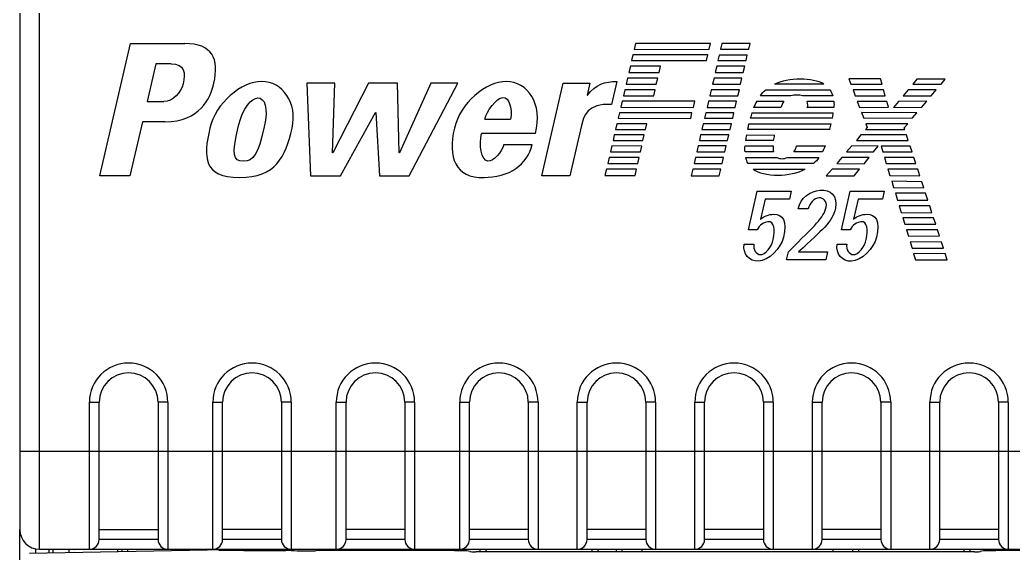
# Model space of a CAD drawing. Header units: inches. Extents: x 0.1 to 89.7, y 0.1 to 57.6.
# Drawn here: x 12.857 to 14.785, y 15.486 to 16.52 of the extents above; entities that cross this region are included whole.
import ezdxf
from ezdxf.enums import TextEntityAlignment as Align

# ---------------------------------------------------------------- set-up
doc = ezdxf.new("R2010")
doc.units = ezdxf.units.IN
doc.header["$MEASUREMENT"] = 0
doc.layers.add('33085996XX_NDXF_CONTINUOUS_LINE', color=7, linetype='Continuous')
doc.layers.add('PSYMS', color=7, linetype='Continuous')
doc.styles.add('WD', font='romans.shx', dxfattribs={"height": 0.185})

# ---------------------------------------------------------------- blocks, each defined once
blk = doc.blocks.new('HDR1_PF525_FRB')
at = {"color": 7, "linetype": 'Continuous'}
for p, q in [((0.003, 4.4259), (0.003, 1.125)), ((0.0418, 1.0861), (0.0418, 4.4337)), ((0.141, 1.0861), (0.141, 1.3777)), ((0.141, 1.3777), (0.1604, 1.3777)), ((0.1604, 1.1055), (0.1604, 1.3777)), ((0.2771, 1.3777), (0.2771, 1.1055)), ((0.2965, 1.3777), (0.2771, 1.3777)), ((0.2965, 1.3777), (0.2965, 1.0861)), ((0.3859, 1.0861), (0.3859, 1.3777)), ((0.3859, 1.3777), (0.4054, 1.3777)), ((0.4054, 1.1055), (0.4054, 1.3777)), ((0.522, 1.3777), (0.522, 1.1055)), ((0.5415, 1.3777), (0.522, 1.3777)), ((0.5415, 1.3777), (0.5415, 1.0861)), ((0.6309, 1.0861), (0.6309, 1.3777)), ((0.6309, 1.3777), (0.6503, 1.3777)), ((0.6503, 1.1055), (0.6503, 1.3777)), ((0.767, 1.3777), (0.767, 1.1055)), ((0.7864, 1.3777), (0.767, 1.3777)), ((0.7864, 1.3777), (0.7864, 1.0861)), ((0.8758, 1.0861), (0.8758, 1.3777)), ((0.8758, 1.3777), (0.8953, 1.3777)), ((0.8953, 1.1055), (0.8953, 1.3777)), ((1.0119, 1.3777), (1.0119, 1.1055)), ((1.0314, 1.3777), (1.0119, 1.3777)), ((1.0314, 1.3777), (1.0314, 1.0861)), ((1.1091, 1.0861), (1.1091, 1.3777)), ((1.1091, 1.3777), (1.1286, 1.3777)), ((1.1286, 1.1055), (1.1286, 1.3777)), ((1.2452, 1.3777), (1.2452, 1.1055)), ((1.2646, 1.3777), (1.2452, 1.3777)), ((1.2646, 1.3777), (1.2646, 1.0861)), ((1.3424, 1.0861), (1.3424, 1.3777)), ((1.3424, 1.3777), (1.3618, 1.3777)), ((1.3618, 1.1055), (1.3618, 1.3777)), ((1.4785, 1.3777), (1.4785, 1.1055)), ((1.4979, 1.3777), (1.4785, 1.3777)), ((1.4979, 1.3777), (1.4979, 1.0861)), ((1.5757, 1.0861), (1.5757, 1.3777)), ((1.5757, 1.3777), (1.5951, 1.3777)), ((1.5951, 1.1055), (1.5951, 1.3777)), ((1.7118, 1.3777), (1.7118, 1.1055)), ((1.7312, 1.3777), (1.7118, 1.3777)), ((1.7312, 1.3777), (1.7312, 1.0861)), ((1.809, 1.0861), (1.809, 1.3777)), ((1.809, 1.3777), (1.8284, 1.3777)), ((1.8284, 1.1055), (1.8284, 1.3777)), ((1.945, 1.3777), (1.945, 1.1055)), ((1.9645, 1.3777), (1.945, 1.3777)), ((1.9645, 1.3777), (1.9645, 1.0861)), ((0.003, 1.2805), (2.8023, 1.2805)), ((0.003, 1.0605), (0.003, 1.125)), ((0.1604, 1.125), (0.2771, 1.125)), ((0.522, 1.125), (0.4054, 1.125)), ((0.767, 1.125), (0.6503, 1.125)), ((1.0119, 1.125), (0.8953, 1.125)), ((1.2452, 1.125), (1.1286, 1.125)), ((1.4785, 1.125), (1.3618, 1.125)), ((1.7118, 1.125), (1.5951, 1.125)), ((1.945, 1.125), (1.8284, 1.125)), ((0.2771, 1.1055), (0.1604, 1.1055)), ((0.522, 1.1055), (0.4054, 1.1055)), ((0.767, 1.1055), (0.6503, 1.1055)), ((1.0119, 1.1055), (0.8953, 1.1055)), ((1.2452, 1.1055), (1.1286, 1.1055)), ((1.4785, 1.1055), (1.3618, 1.1055)), ((1.7118, 1.1055), (1.5951, 1.1055)), ((1.945, 1.1055), (1.8284, 1.1055)), ((0.0221, 1.0783), (0.375, 1.0848)), ((0.0341, 1.0869), (0.0341, 1.0786)), ((0.0418, 1.0861), (2.7635, 1.0861)), ((0.0613, 1.0791), (0.0613, 1.0861)), ((0.0691, 1.0792), (0.0691, 1.0861)), ((0.1002, 1.0861), (0.1002, 1.0798)), ((0.1974, 1.0816), (0.1974, 1.0861)), ((0.2051, 1.0861), (0.2051, 1.0817)), ((0.2168, 1.0861), (0.2168, 1.0819)), ((0.3857, 1.0847), (0.375, 1.0849)), ((0.3975, 1.0845), (0.3857, 1.0847)), ((0.9167, 1.0813), (0.9167, 1.0861)), ((0.9283, 1.0813), (0.9283, 1.0861)), ((1.1383, 1.0861), (1.1383, 1.0813)), ((1.1499, 1.0861), (1.1499, 1.0813)), ((1.1869, 1.0813), (1.1869, 1.0861)), ((1.1985, 1.0813), (1.1985, 1.0861)), ((1.2374, 1.0861), (1.2374, 1.0813)), ((1.6165, 1.0861), (1.6165, 1.0813)), ((1.6554, 1.0861), (1.6554, 1.0813)), ((1.667, 1.0861), (1.667, 1.0813)), ((1.877, 1.0813), (1.877, 1.0861)), ((1.8887, 1.0813), (1.8887, 1.0861)), ((0.0535, 1.0805), (0.0535, 1.0805)), ((0.1118, 1.0815), (0.1118, 1.0815)), ((0.5414, 1.0834), (0.5307, 1.0835)), ((0.8514, 1.0834), (0.5896, 1.0834)), ((0.8963, 1.0815), (0.8901, 1.0827)), ((1.8974, 1.0813), (0.9079, 1.0813)), ((1.9152, 1.0827), (1.909, 1.0815)), ((2.7989, 1.0834), (1.9539, 1.0834))]:
    blk.add_line(p, q, dxfattribs=at)
for centre, radius, start, end in [((0.2188, 1.3777), 0.0778, 0, 180), ((0.4637, 1.3777), 0.0778, 0, 180), ((0.7086, 1.3777), 0.0778, 0, 180), ((0.9536, 1.3777), 0.0778, 0, 180), ((1.1869, 1.3777), 0.0778, 0, 180), ((1.4202, 1.3777), 0.0778, 0, 180), ((1.6534, 1.3777), 0.0778, 0, 180), ((1.8867, 1.3777), 0.0778, 0, 180), ((0.2188, 1.3777), 0.0583, 0, 180), ((0.4637, 1.3777), 0.0583, 0, 180), ((0.7086, 1.3777), 0.0583, 0, 180), ((0.9536, 1.3777), 0.0583, 0, 180), ((1.1869, 1.3777), 0.0583, 0, 180), ((1.4202, 1.3777), 0.0583, 0, 180), ((1.6534, 1.3777), 0.0583, 0, 180), ((1.8867, 1.3777), 0.0583, 0, 180), ((0.0418, 1.125), 0.0389, 180, 270), ((0.141, 1.1055), 0.0194, 270, 0), ((0.2965, 1.1055), 0.0194, 180, 270), ((0.3859, 1.1055), 0.0194, 270, 0), ((0.5415, 1.1055), 0.0194, 180, 270), ((0.6309, 1.1055), 0.0194, 270, 0), ((0.7864, 1.1055), 0.0194, 180, 270), ((0.8758, 1.1055), 0.0194, 270, 0), ((1.0314, 1.1055), 0.0194, 180, 270), ((1.1091, 1.1055), 0.0194, 270, 0), ((1.2646, 1.1055), 0.0194, 180, 270), ((1.3424, 1.1055), 0.0194, 270, 0), ((1.4979, 1.1055), 0.0194, 180, 270), ((1.5757, 1.1055), 0.0194, 270, 0), ((1.7312, 1.1055), 0.0194, 180, 270), ((1.809, 1.1055), 0.0194, 270, 0), ((1.9645, 1.1055), 0.0194, 180, 270), ((0.5747, 14.9706), 13.8872, 269.26895, 269.81857), ((0.0224, 1.0597), 0.0194, 90.9601, 91.0391), ((0.5895, 18.7021), 17.6188, 269.84368, 270.00039)]:
    blk.add_arc(centre, radius, start, end, dxfattribs=at)
for centre, major_axis, start_param, end_param in [((0.8514, 1.0827), (0.0389, 0), 6.370452, 7.853982), ((0.9079, 1.0815), (0.0117, 0), -3.054326, -1.570796), ((1.8974, 1.0815), (0.0117, 0), -1.570796, -0.087266), ((1.9539, 1.0827), (0.0389, 0), 1.570796, 3.054326)]:
    blk.add_ellipse(centre, major_axis=major_axis, ratio=0.017455, start_param=start_param, end_param=end_param, dxfattribs=at)
at = {"layer": '33085996XX_NDXF_CONTINUOUS_LINE', "color": 7, "linetype": 'Continuous'}
for p, q in [((0.1615, 1.8271), (0.2223, 2.0892)), ((0.2223, 2.0892), (0.3301, 2.0892)), ((1.2249, 2.0892), (1.2222, 2.0775)), ((1.2222, 2.0775), (1.3709, 2.0777)), ((1.3735, 2.0892), (1.2249, 2.0892)), ((1.3709, 2.0777), (1.3735, 2.0892)), ((1.396, 2.0892), (1.3934, 2.0777)), ((1.3934, 2.0777), (1.4493, 2.0777)), ((1.452, 2.0892), (1.396, 2.0892)), ((1.4493, 2.0777), (1.452, 2.0892)), ((1.2197, 2.0666), (1.217, 2.0553)), ((1.217, 2.0553), (1.3657, 2.0553)), ((1.3683, 2.0666), (1.2197, 2.0666)), ((1.3657, 2.0553), (1.3683, 2.0666)), ((1.391, 2.0664), (1.3884, 2.0553)), ((1.3884, 2.0553), (1.4441, 2.0553)), ((1.4466, 2.0664), (1.391, 2.0664)), ((1.4441, 2.0553), (1.4466, 2.0664)), ((0.2729, 2.0489), (0.2553, 1.9741)), ((0.3029, 2.0489), (0.2729, 2.0489)), ((1.2145, 2.0442), (1.2115, 2.0317)), ((1.2115, 2.0317), (1.2714, 2.0317)), ((1.2743, 2.0442), (1.2145, 2.0442)), ((1.2714, 2.0317), (1.2743, 2.0442)), ((1.3858, 2.0442), (1.3828, 2.0315)), ((1.3828, 2.0315), (1.4385, 2.0315)), ((1.4414, 2.044), (1.3858, 2.0442)), ((1.4385, 2.0315), (1.4414, 2.044)), ((1.1876, 2.014), (1.177, 1.9683)), ((1.209, 2.0206), (1.2061, 2.0084)), ((1.2688, 2.0207), (1.209, 2.0206)), ((1.2659, 2.0086), (1.2688, 2.0207)), ((1.3805, 2.0206), (1.3774, 2.0084)), ((1.4358, 2.0206), (1.3805, 2.0206)), ((1.4331, 2.0084), (1.4358, 2.0206)), ((1.7108, 2.0189), (1.6482, 2.0189)), ((1.6482, 2.0189), (1.652, 2.0088)), ((1.7139, 2.0086), (1.7108, 2.0189)), ((1.7832, 2.0183), (1.7753, 2.0088)), ((1.839, 2.0183), (1.7832, 2.0183)), ((1.831, 2.0089), (1.839, 2.0183)), ((0.628, 2.0104), (0.5726, 2.0104)), ((0.5726, 2.0104), (0.5799, 1.8271)), ((0.6234, 1.8725), (0.628, 2.0104)), ((0.6946, 2.0104), (0.6242, 1.8725)), ((0.7526, 2.0104), (0.6946, 2.0104)), ((0.7557, 1.8725), (0.7526, 2.0104)), ((0.8186, 2.0104), (0.7564, 1.8725)), ((0.7753, 1.8271), (0.8723, 2.0104)), ((0.8723, 2.0104), (0.8186, 2.0104)), ((1.0385, 1.8271), (1.081, 2.0104)), ((1.081, 2.0104), (1.1341, 2.0104)), ((1.1341, 2.0104), (1.1286, 1.9868)), ((1.2036, 1.9976), (1.2007, 1.9854)), ((1.2634, 1.9976), (1.2036, 1.9976)), ((1.2061, 2.0084), (1.2659, 2.0086)), ((1.2608, 1.9855), (1.2634, 1.9976)), ((1.3748, 1.9971), (1.372, 1.9855)), ((1.4308, 1.9975), (1.3748, 1.9971)), ((1.3774, 2.0084), (1.4331, 2.0084)), ((1.4277, 1.9854), (1.4308, 1.9975)), ((1.4832, 1.9975), (1.6103, 1.9975)), ((1.5986, 2.0086), (1.5004, 2.0086)), ((1.652, 2.0088), (1.7139, 2.0086)), ((1.7171, 1.9975), (1.6564, 1.9971)), ((1.6564, 1.9971), (1.6608, 1.9855)), ((1.7204, 1.9855), (1.7171, 1.9975)), ((1.7658, 1.9975), (1.7556, 1.9854)), ((1.8215, 1.9975), (1.7658, 1.9975)), ((1.7753, 2.0088), (1.831, 2.0089)), ((1.8115, 1.9855), (1.8215, 1.9975)), ((0.2553, 1.9741), (0.2888, 1.9741)), ((1.1286, 1.9868), (1.1293, 1.9868)), ((1.1981, 1.9746), (1.1955, 1.9628)), ((1.3426, 1.9746), (1.1981, 1.9746)), ((1.2007, 1.9854), (1.2608, 1.9855)), ((1.3397, 1.9626), (1.3426, 1.9746)), ((1.3694, 1.9746), (1.3668, 1.9626)), ((1.4251, 1.9746), (1.3694, 1.9746)), ((1.372, 1.9855), (1.4277, 1.9854)), ((1.4225, 1.9626), (1.4251, 1.9746)), ((1.4653, 1.9747), (1.5191, 1.9747)), ((1.5329, 1.9854), (1.4725, 1.9855)), ((1.616, 1.9854), (1.556, 1.9854)), ((1.5655, 1.9747), (1.6182, 1.9747)), ((1.6608, 1.9855), (1.7204, 1.9855)), ((1.7237, 1.9744), (1.6649, 1.9744)), ((1.6649, 1.9744), (1.6695, 1.9624)), ((1.727, 1.9628), (1.7237, 1.9744)), ((1.7463, 1.9744), (1.7364, 1.9624)), ((1.8026, 1.9747), (1.7463, 1.9744)), ((1.7556, 1.9854), (1.8115, 1.9855)), ((1.7926, 1.9629), (1.8026, 1.9747)), ((0.6395, 1.8271), (0.7088, 1.9523)), ((0.7088, 1.9523), (0.7097, 1.9523)), ((0.7097, 1.9523), (0.7165, 1.8271)), ((1.1929, 1.9519), (1.1904, 1.9411)), ((1.3368, 1.9519), (1.1929, 1.9519)), ((1.1955, 1.9628), (1.3397, 1.9626)), ((1.3342, 1.9406), (1.3368, 1.9519)), ((1.3642, 1.9516), (1.3617, 1.941)), ((1.42, 1.9519), (1.3642, 1.9516)), ((1.3668, 1.9626), (1.4225, 1.9626)), ((1.4176, 1.941), (1.42, 1.9519)), ((1.4558, 1.9518), (1.6171, 1.9518)), ((1.5133, 1.962), (1.4588, 1.962)), ((1.6183, 1.9624), (1.5647, 1.9624)), ((1.6695, 1.9624), (1.727, 1.9628)), ((1.7833, 1.9519), (1.6734, 1.9521)), ((1.6734, 1.9521), (1.6775, 1.9411)), ((1.7364, 1.9624), (1.7926, 1.9629)), ((1.7746, 1.9415), (1.7833, 1.9519)), ((0.2461, 1.9338), (0.2213, 1.8271)), ((0.2905, 1.9338), (0.2461, 1.9338)), ((0.9257, 1.9392), (0.9769, 1.9392)), ((1.1904, 1.9411), (1.3342, 1.9406)), ((1.3617, 1.941), (1.4176, 1.941)), ((1.6156, 1.9413), (1.4525, 1.9413)), ((1.6775, 1.9411), (1.7746, 1.9415)), ((1.1175, 1.9269), (1.0943, 1.8271)), ((1.1879, 1.9298), (1.1852, 1.9187)), ((1.1852, 1.9187), (1.2445, 1.9187)), ((1.2469, 1.9298), (1.1879, 1.9298)), ((1.2445, 1.9187), (1.2469, 1.9298)), ((1.3592, 1.9298), (1.3565, 1.9187)), ((1.3565, 1.9187), (1.4123, 1.9187)), ((1.415, 1.93), (1.3592, 1.9298)), ((1.4123, 1.9187), (1.415, 1.93)), ((1.6103, 1.9189), (1.447, 1.9187)), ((1.4497, 1.9302), (1.6132, 1.9302)), ((1.6845, 1.9226), (1.6809, 1.9184)), ((1.6809, 1.9184), (1.759, 1.9187)), ((1.7649, 1.93), (1.6817, 1.93)), ((1.6817, 1.93), (1.6845, 1.9226)), ((1.758, 1.9218), (1.7649, 1.93)), ((1.759, 1.9187), (1.758, 1.9218)), ((1.0261, 1.9107), (0.9191, 1.9107)), ((1.1826, 1.9079), (1.1802, 1.8971)), ((1.1802, 1.8971), (1.2395, 1.8972)), ((1.242, 1.9079), (1.1826, 1.9079)), ((1.2395, 1.8972), (1.242, 1.9079)), ((1.3539, 1.9079), (1.3515, 1.8969)), ((1.3515, 1.8969), (1.4073, 1.8969)), ((1.41, 1.9079), (1.3539, 1.9079)), ((1.4073, 1.8969), (1.41, 1.9079)), ((1.4988, 1.8972), (1.443, 1.8972)), ((1.4448, 1.9079), (1.5008, 1.9077)), ((1.6722, 1.9079), (1.663, 1.8971)), ((1.663, 1.8971), (1.766, 1.8972)), ((1.7625, 1.9079), (1.6722, 1.9079)), ((1.766, 1.8972), (1.7625, 1.9079)), ((0.9632, 1.8887), (1.0199, 1.8887)), ((1.1776, 1.8861), (1.1748, 1.8742)), ((1.1748, 1.8742), (1.2345, 1.8742)), ((1.2372, 1.8859), (1.1776, 1.8861)), ((1.2345, 1.8742), (1.2372, 1.8859)), ((1.3489, 1.8863), (1.3462, 1.8742)), ((1.3462, 1.8742), (1.4021, 1.8743)), ((1.4048, 1.8863), (1.3489, 1.8863)), ((1.4021, 1.8743), (1.4048, 1.8863)), ((1.4421, 1.8863), (1.4976, 1.8863)), ((1.4986, 1.8742), (1.4421, 1.8742)), ((1.5956, 1.8745), (1.5389, 1.8745)), ((1.5443, 1.8863), (1.6008, 1.8863)), ((1.6538, 1.8863), (1.6436, 1.8742)), ((1.6436, 1.8742), (1.697, 1.8745)), ((1.7066, 1.8859), (1.6538, 1.8863)), ((1.697, 1.8745), (1.7066, 1.8859)), ((1.7698, 1.8859), (1.7119, 1.8859)), ((1.7119, 1.8859), (1.7153, 1.8745)), ((1.7153, 1.8745), (1.7735, 1.8743)), ((1.7735, 1.8743), (1.7698, 1.8859)), ((0.6242, 1.8725), (0.6234, 1.8725)), ((0.7564, 1.8725), (0.7557, 1.8725)), ((1.1724, 1.863), (1.1695, 1.8511)), ((1.232, 1.8632), (1.1724, 1.863)), ((1.2293, 1.8511), (1.232, 1.8632)), ((1.3435, 1.863), (1.3408, 1.8511)), ((1.3995, 1.8632), (1.3435, 1.863)), ((1.3966, 1.8511), (1.3995, 1.8632)), ((1.4436, 1.8632), (1.5059, 1.863)), ((1.5263, 1.8632), (1.5885, 1.8634)), ((1.6343, 1.8632), (1.6242, 1.8514)), ((1.6883, 1.8632), (1.6343, 1.8632)), ((1.6783, 1.8509), (1.6883, 1.8632)), ((1.7772, 1.8632), (1.7188, 1.863)), ((1.7188, 1.863), (1.7223, 1.8514)), ((1.7811, 1.8514), (1.7772, 1.8632)), ((1.1669, 1.8398), (1.164, 1.8273)), ((1.2267, 1.8399), (1.1669, 1.8398)), ((1.1695, 1.8511), (1.2293, 1.8511)), ((1.224, 1.8273), (1.2267, 1.8399)), ((1.3383, 1.8399), (1.3353, 1.8271)), ((1.394, 1.8399), (1.3383, 1.8399)), ((1.3408, 1.8511), (1.3966, 1.8511)), ((1.391, 1.8271), (1.394, 1.8399)), ((1.5777, 1.8511), (1.448, 1.8511)), ((1.4582, 1.8401), (1.5613, 1.8401)), ((1.6147, 1.8401), (1.6031, 1.8265)), ((1.6695, 1.8401), (1.6147, 1.8401)), ((1.6242, 1.8514), (1.6783, 1.8509)), ((1.6586, 1.8265), (1.6695, 1.8401)), ((1.7223, 1.8514), (1.7811, 1.8514)), ((1.7848, 1.8399), (1.7256, 1.8401)), ((1.7256, 1.8401), (1.7296, 1.8273)), ((1.7889, 1.827), (1.7848, 1.8399)), ((0.2213, 1.8271), (0.1615, 1.8271)), ((0.5799, 1.8271), (0.6395, 1.8271)), ((0.7165, 1.8271), (0.7753, 1.8271)), ((1.0943, 1.8271), (1.0385, 1.8271)), ((1.164, 1.8273), (1.224, 1.8273)), ((1.3353, 1.8271), (1.391, 1.8271)), ((1.6031, 1.8265), (1.6586, 1.8265)), ((1.7296, 1.8273), (1.7889, 1.827)), ((1.7929, 1.8152), (1.7331, 1.816)), ((1.7331, 1.816), (1.7369, 1.8036)), ((1.7967, 1.8033), (1.7929, 1.8152)), ((1.4491, 1.7198), (1.4664, 1.7962)), ((1.4664, 1.7962), (1.5337, 1.7962)), ((1.5337, 1.7962), (1.5302, 1.7805)), ((1.6337, 1.7198), (1.651, 1.7962)), ((1.651, 1.7962), (1.7183, 1.7962)), ((1.7183, 1.7962), (1.7148, 1.7805)), ((1.7369, 1.8036), (1.7967, 1.8033)), ((1.4819, 1.7805), (1.473, 1.741)), ((1.5302, 1.7805), (1.4819, 1.7805)), ((1.6665, 1.7805), (1.6576, 1.741)), ((1.7148, 1.7805), (1.6665, 1.7805)), ((1.8003, 1.7923), (1.7404, 1.7921)), ((1.7404, 1.7921), (1.7445, 1.7787)), ((1.7445, 1.7787), (1.8049, 1.7785)), ((1.8049, 1.7785), (1.8003, 1.7923)), ((1.5674, 1.7611), (1.5478, 1.7611)), ((1.8087, 1.767), (1.7477, 1.7674)), ((1.7477, 1.7674), (1.752, 1.7539)), ((1.8129, 1.7534), (1.8087, 1.767)), ((1.473, 1.741), (1.4733, 1.7406)), ((1.6576, 1.741), (1.6579, 1.7406)), ((1.752, 1.7539), (1.8129, 1.7534)), ((1.8163, 1.7434), (1.7551, 1.7434)), ((1.7551, 1.7434), (1.7589, 1.7312)), ((1.8204, 1.731), (1.8163, 1.7434)), ((1.4664, 1.7198), (1.4491, 1.7198)), ((1.6509, 1.7198), (1.6337, 1.7198)), ((1.7589, 1.7312), (1.8204, 1.731)), ((1.8239, 1.72), (1.7622, 1.72)), ((1.7622, 1.72), (1.7662, 1.7073)), ((1.828, 1.7076), (1.8239, 1.72)), ((1.7662, 1.7073), (1.828, 1.7076)), ((1.8319, 1.6955), (1.7695, 1.696)), ((1.7695, 1.696), (1.7735, 1.6832)), ((1.836, 1.6832), (1.8319, 1.6955)), ((1.4405, 1.691), (1.4597, 1.691)), ((1.5246, 1.6603), (1.5282, 1.676)), ((1.5485, 1.676), (1.6057, 1.676)), ((1.6057, 1.676), (1.6021, 1.6603)), ((1.6251, 1.691), (1.6442, 1.691)), ((1.7735, 1.6832), (1.836, 1.6832)), ((1.6021, 1.6603), (1.5246, 1.6603)), ((1.8395, 1.6726), (1.7767, 1.6724)), ((1.7767, 1.6724), (1.7804, 1.6602)), ((1.7804, 1.6602), (1.8435, 1.6602)), ((1.8435, 1.6602), (1.8395, 1.6726))]:
    blk.add_line(p, q, dxfattribs=at)
blk.add_arc((1.5689, 1.9138), 0.1202, 149.5315, 156.3654, dxfattribs=at)
for points in [[(0.3879, 2.0107), (0.399, 2.0587), (0.3848, 2.0892), (0.3301, 2.0892)], [(0.3029, 2.0489), (0.3299, 2.0489), (0.3321, 2.0307), (0.3271, 2.0093)], [(0.2905, 1.9338), (0.3606, 1.9338), (0.3811, 1.9809), (0.3879, 2.0107)], [(1.1293, 1.9868), (1.1446, 2.0078), (1.1651, 2.014), (1.1876, 2.014)], [(0.3271, 2.0093), (0.323, 1.9919), (0.3065, 1.9741), (0.2888, 1.9741)], [(1.4725, 1.9855), (1.4757, 1.9898), (1.4791, 1.994), (1.4832, 1.9975)], [(1.6103, 1.9975), (1.6128, 1.9938), (1.615, 1.9897), (1.616, 1.9854)], [(1.5191, 1.9747), (1.5167, 1.9707), (1.5147, 1.9664), (1.5133, 1.962)], [(1.5453, 1.987), (1.5412, 1.9871), (1.5369, 1.9867), (1.5329, 1.9854)], [(1.556, 1.9854), (1.5527, 1.9868), (1.5489, 1.987), (1.5453, 1.987)], [(1.5647, 1.9624), (1.5688, 1.9624), (1.5657, 1.9706), (1.5655, 1.9747)], [(1.6182, 1.9747), (1.6189, 1.9707), (1.6186, 1.9665), (1.6183, 1.9624)], [(1.177, 1.9683), (1.1286, 1.9711), (1.1216, 1.9451), (1.1175, 1.9269)], [(1.4558, 1.9518), (1.4547, 1.9484), (1.4536, 1.9447), (1.4525, 1.9413)], [(1.6156, 1.9413), (1.6161, 1.9449), (1.6167, 1.9485), (1.6171, 1.9518)], [(0.38, 1.9212), (0.3666, 1.8638), (0.3668, 1.8234), (0.4388, 1.8234)], [(0.4466, 1.8561), (0.4258, 1.8561), (0.4235, 1.8681), (0.4365, 1.9241)], [(0.4388, 1.8234), (0.5111, 1.8234), (0.5298, 1.8638), (0.5431, 1.9212)], [(0.488, 1.9241), (0.475, 1.8681), (0.4671, 1.8561), (0.4466, 1.8561)], [(1.4485, 1.9257), (1.448, 1.9235), (1.4475, 1.921), (1.447, 1.9187)], [(1.4497, 1.9302), (1.4493, 1.9287), (1.4489, 1.9272), (1.4485, 1.9257)], [(1.6103, 1.9189), (1.6114, 1.9228), (1.6123, 1.9264), (1.6132, 1.9302)], [(1.4448, 1.9079), (1.4442, 1.9041), (1.4437, 1.9007), (1.443, 1.8972)], [(1.4988, 1.8972), (1.4994, 1.9007), (1.5001, 1.9043), (1.5008, 1.9077)], [(0.9874, 1.8412), (1.0036, 1.8526), (1.0144, 1.8689), (1.0199, 1.8887)], [(1.4421, 1.8742), (1.4416, 1.8782), (1.442, 1.8822), (1.4421, 1.8863)], [(1.4976, 1.8863), (1.4976, 1.8822), (1.4977, 1.8781), (1.4986, 1.8742)], [(1.5389, 1.8745), (1.5414, 1.878), (1.5433, 1.8821), (1.5443, 1.8863)], [(1.6008, 1.8863), (1.5994, 1.8822), (1.5976, 1.8783), (1.5956, 1.8745)], [(1.448, 1.8511), (1.446, 1.8549), (1.4443, 1.8589), (1.4436, 1.8632)], [(1.5885, 1.8634), (1.5863, 1.8584), (1.5818, 1.8546), (1.5777, 1.8511)], [(1.5282, 1.676), (1.5829, 1.7316), (1.5977, 1.7417), (1.603, 1.7652)], [(1.6215, 1.7627), (1.6147, 1.7323), (1.5962, 1.7222), (1.5485, 1.676)]]:
    blk.add_open_spline(points, degree=3, dxfattribs=at)
for points, knots in [([(0.5431, 1.9212), (0.5547, 1.9711), (0.4932, 2.0569), (0.3915, 1.9711), (0.38, 1.9212)], [0, 0, 0, 0, 0.500515, 1, 1, 1, 1]), ([(1.0261, 1.9107), (1.0417, 1.9695), (0.9793, 2.0577), (0.8769, 1.9711), (0.8653, 1.9212)], [0, 0, 0, 0, 0.50501, 1, 1, 1, 1]), ([(1.5986, 2.0086), (1.5882, 2.0152), (1.5525, 2.0221), (1.5136, 2.015), (1.5004, 2.0086)], [0, 0, 0, 0, 0.499113, 1, 1, 1, 1]), ([(0.4365, 1.9241), (0.4452, 1.9621), (0.4801, 2.0007), (0.4968, 1.9621), (0.488, 1.9241)], [0, 0, 0, 0, 0.498936, 1, 1, 1, 1]), ([(0.9257, 1.9392), (0.9294, 1.9549), (0.9678, 2.0089), (0.9811, 1.957), (0.9769, 1.9392)], [0, 0, 0, 0, 0.493821, 1, 1, 1, 1]), ([(0.8653, 1.9212), (0.8519, 1.8638), (0.8718, 1.8071), (0.9719, 1.8299), (0.9874, 1.8412)], [0, 0, 0, 0, 0.733952, 1, 1, 1, 1]), ([(0.9632, 1.8887), (0.9597, 1.8735), (0.9216, 1.8322), (0.914, 1.8887), (0.9191, 1.9107)], [0, 0, 0, 0, 0.443588, 1, 1, 1, 1]), ([(1.5059, 1.863), (1.509, 1.8616), (1.5161, 1.8598), (1.523, 1.8617), (1.5263, 1.8632)], [0, 0, 0, 0, 0.485562, 1, 1, 1, 1]), ([(1.4582, 1.8401), (1.4683, 1.8324), (1.5036, 1.8238), (1.5469, 1.8324), (1.5613, 1.8401)], [0, 0, 0, 0, 0.526137, 1, 1, 1, 1]), ([(1.5478, 1.7611), (1.5513, 1.7836), (1.5953, 1.8114), (1.627, 1.7872), (1.6215, 1.7627)], [0, 0, 0, 0, 0.485593, 1, 1, 1, 1]), ([(1.603, 1.7652), (1.6054, 1.776), (1.5881, 1.7923), (1.5696, 1.7721), (1.5674, 1.7611)], [0, 0, 0, 0, 0.461538, 1, 1, 1, 1]), ([(1.4981, 1.7004), (1.5026, 1.7202), (1.4983, 1.7461), (1.47, 1.7288), (1.4664, 1.7198)], [0, 0, 0, 0, 0.631932, 1, 1, 1, 1]), ([(1.4733, 1.7406), (1.4778, 1.7464), (1.5139, 1.7587), (1.5254, 1.7363), (1.5183, 1.7049)], [0, 0, 0, 0, 0.322486, 1, 1, 1, 1]), ([(1.6827, 1.7004), (1.6872, 1.7202), (1.6829, 1.7461), (1.6546, 1.7288), (1.6509, 1.7198)], [0, 0, 0, 0, 0.632616, 1, 1, 1, 1]), ([(1.6579, 1.7406), (1.6624, 1.7464), (1.6985, 1.7587), (1.7099, 1.7363), (1.7029, 1.7049)], [0, 0, 0, 0, 0.321235, 1, 1, 1, 1]), ([(1.5183, 1.7049), (1.5134, 1.6832), (1.4693, 1.6373), (1.4364, 1.6728), (1.4405, 1.691)], [0, 0, 0, 0, 0.547979, 1, 1, 1, 1]), ([(1.4597, 1.691), (1.4573, 1.6805), (1.4745, 1.6575), (1.4951, 1.6871), (1.4981, 1.7004)], [0, 0, 0, 0, 0.412104, 1, 1, 1, 1]), ([(1.7029, 1.7049), (1.6979, 1.6832), (1.6538, 1.6373), (1.621, 1.6728), (1.6251, 1.691)], [0, 0, 0, 0, 0.547058, 1, 1, 1, 1]), ([(1.6442, 1.691), (1.6418, 1.6805), (1.6591, 1.6575), (1.6797, 1.6871), (1.6827, 1.7004)], [0, 0, 0, 0, 0.41128, 1, 1, 1, 1])]:
    blk.add_open_spline(points, degree=3, knots=knots, dxfattribs=at)
at = {"style": 'WD', "width": 0.7}
for tag, p in [('INST', (1.75, 7.8571)), ('LOC', (1.75, 7.6875)), ('DESC1', (1.75, 7.5312)), ('DESC2', (1.75, 7.375)), ('DESC3', (1.75, 7.2271)), ('XREF', (1.75, 6.6562))]:
    blk.add_attdef(tag, text='', height=0.125, dxfattribs=at).set_placement(p, align=Align.CENTER)
at = {"style": 'WD'}
blk.add_attdef('TAG1', text='', height=0.125, dxfattribs=at).set_placement((1.75, 7.0625), align=Align.CENTER)
at = {"style": 'WD', "flags": 9}
blk.add_attdef('FAMILY', (1.9547, 7.0273), '', height=0.01, dxfattribs=at)
for tag, p in [('CAT', (1.9797, 6.9832)), ('MFG', (1.9778, 6.9637)), ('ASSYCODE', (1.98, 6.9464))]:
    blk.add_attdef(tag, text='', height=0.01, dxfattribs=at).set_placement(p, align=Align.CENTER)

msp = doc.modelspace()

# ---------------------------------------------------------------- block references
at = {"layer": 'PSYMS', "xscale": 0.9777189745131009, "yscale": 0.9777189745131009, "zscale": 0.9777189745131009}
msp.add_blockref('HDR1_PF525_FRB', (12.85451, 14.43163), dxfattribs=at)

doc.saveas('drawing.dxf')
